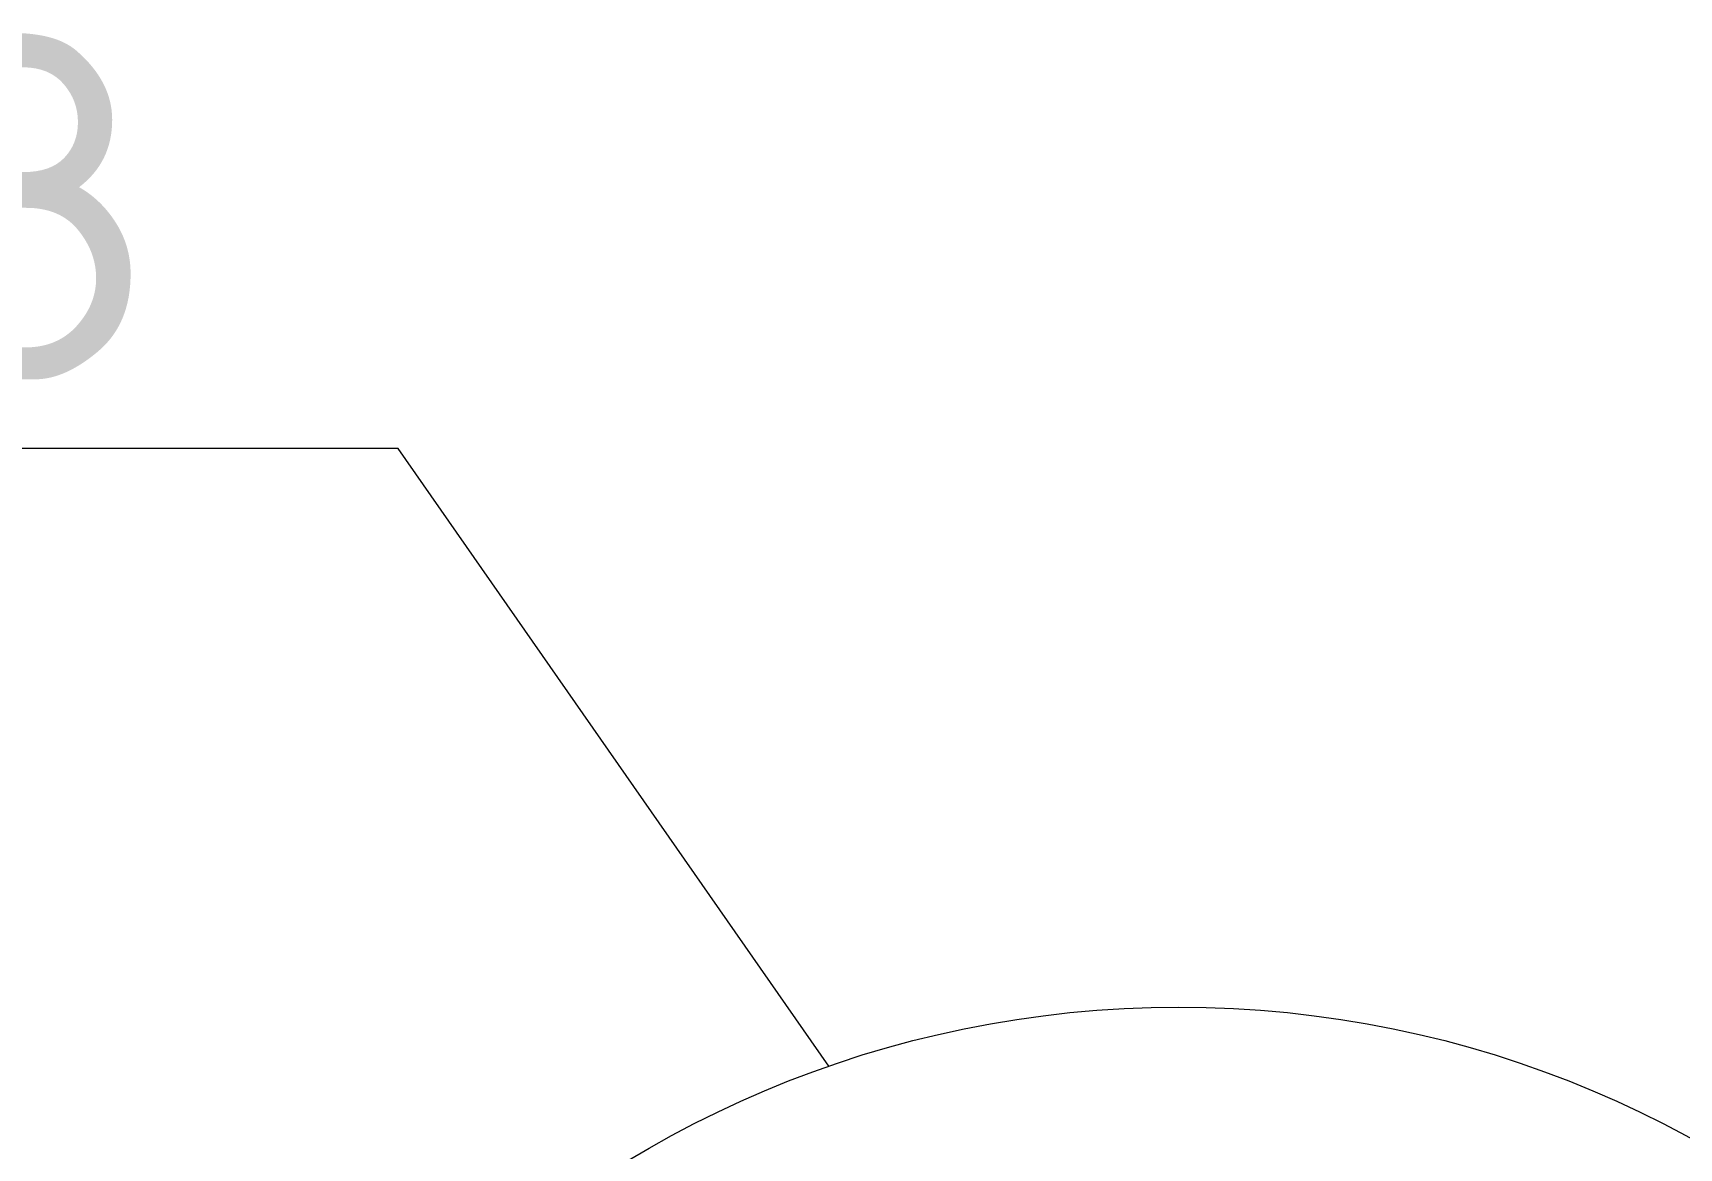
# Model space of a CAD drawing. Header units: millimetres. Extents: x -65574 to 111613, y -106550 to -50518.
# Drawn here: x 13010 to 13605, y -92442 to -92039 of the extents above; entities that cross this region are included whole.
import ezdxf
from ezdxf import colors
from ezdxf.entities.mleader import LeaderData, LeaderLine
from ezdxf.math import Vec2, Vec3

# ---------------------------------------------------------------- set-up
doc = ezdxf.new("R2010")
doc.units = ezdxf.units.MM
doc.layers.add('Dim', color=11, linetype='Continuous', lineweight=13)
doc.styles.add('GOST-2.304_Type-B', font='GOST Common.ttf')

# ---------------------------------------------------------------- blocks, each defined once
blk = doc.blocks.new('_None')

msp = doc.modelspace()

# ---------------------------------------------------------------- linework, layer by layer
at = {"color": 0, "lineweight": 15}
msp.add_circle((13424.09, -92775.46), 384.25, dxfattribs=at)

# ---------------------------------------------------------------- leaders
at = {"layer": 'Dim', "color": 0, "lineweight": 15, "ltscale": 100}
ml = msp.add_multileader_mtext('Standard', dxfattribs=at)
ml.set_content('{\\C0;В}', color=2, style='GOST-2.304_Type-B')
ml.set_leader_properties(linetype='ByLayer', lineweight=13)
ml.set_arrow_properties(name='NONE')
ml.build(insert=Vec2(0, 0))
ml.multileader.update_dxf_attribs({"has_dogleg": 0, "text_left_attachment_type": 6, "text_right_attachment_type": 6, "dogleg_length": 0, "arrow_head_size": 125, "scale": 50})
ctx = ml.context
ctx.base_point, ctx.scale, ctx.char_height, ctx.arrow_head_size, ctx.landing_gap_size, ctx.plane_origin = Vec3(12867.27, -92189.48), 50, 125, 125, 100, Vec3(6137.6, -95810.2)
ctx.left_attachment, ctx.right_attachment, ctx.text_align_type = 6, 6, 1
notes = []
notes.append((ctx, [(1, (1, 1, 0), (13142.27, -92189.48), (-1, 0), 0, [(1, [(13297.73, -92412.58)], 0, [])])]))
ctx.mtext.insert, ctx.mtext.width, ctx.mtext.alignment, ctx.mtext.flow_direction = Vec3(13004.77, -92039.48), 278.6088, 2, 5
for ctx, leaders in notes:
    for number, flags, end, landing, length, lines in leaders:
        leader = LeaderData()
        leader.index, (leader.has_last_leader_line, leader.has_dogleg_vector, leader.attachment_direction) = number, flags
        leader.last_leader_point, leader.dogleg_vector, leader.dogleg_length = Vec3(end), Vec3(landing), length
        for number, points, colour, breaks in lines:
            line = LeaderLine()
            line.index, line.vertices, line.color, line.breaks = number, Vec3.list(points), colors.encode_raw_color(colour), breaks
            leader.lines.append(line)
        ctx.leaders.append(leader)

doc.saveas('drawing.dxf')
